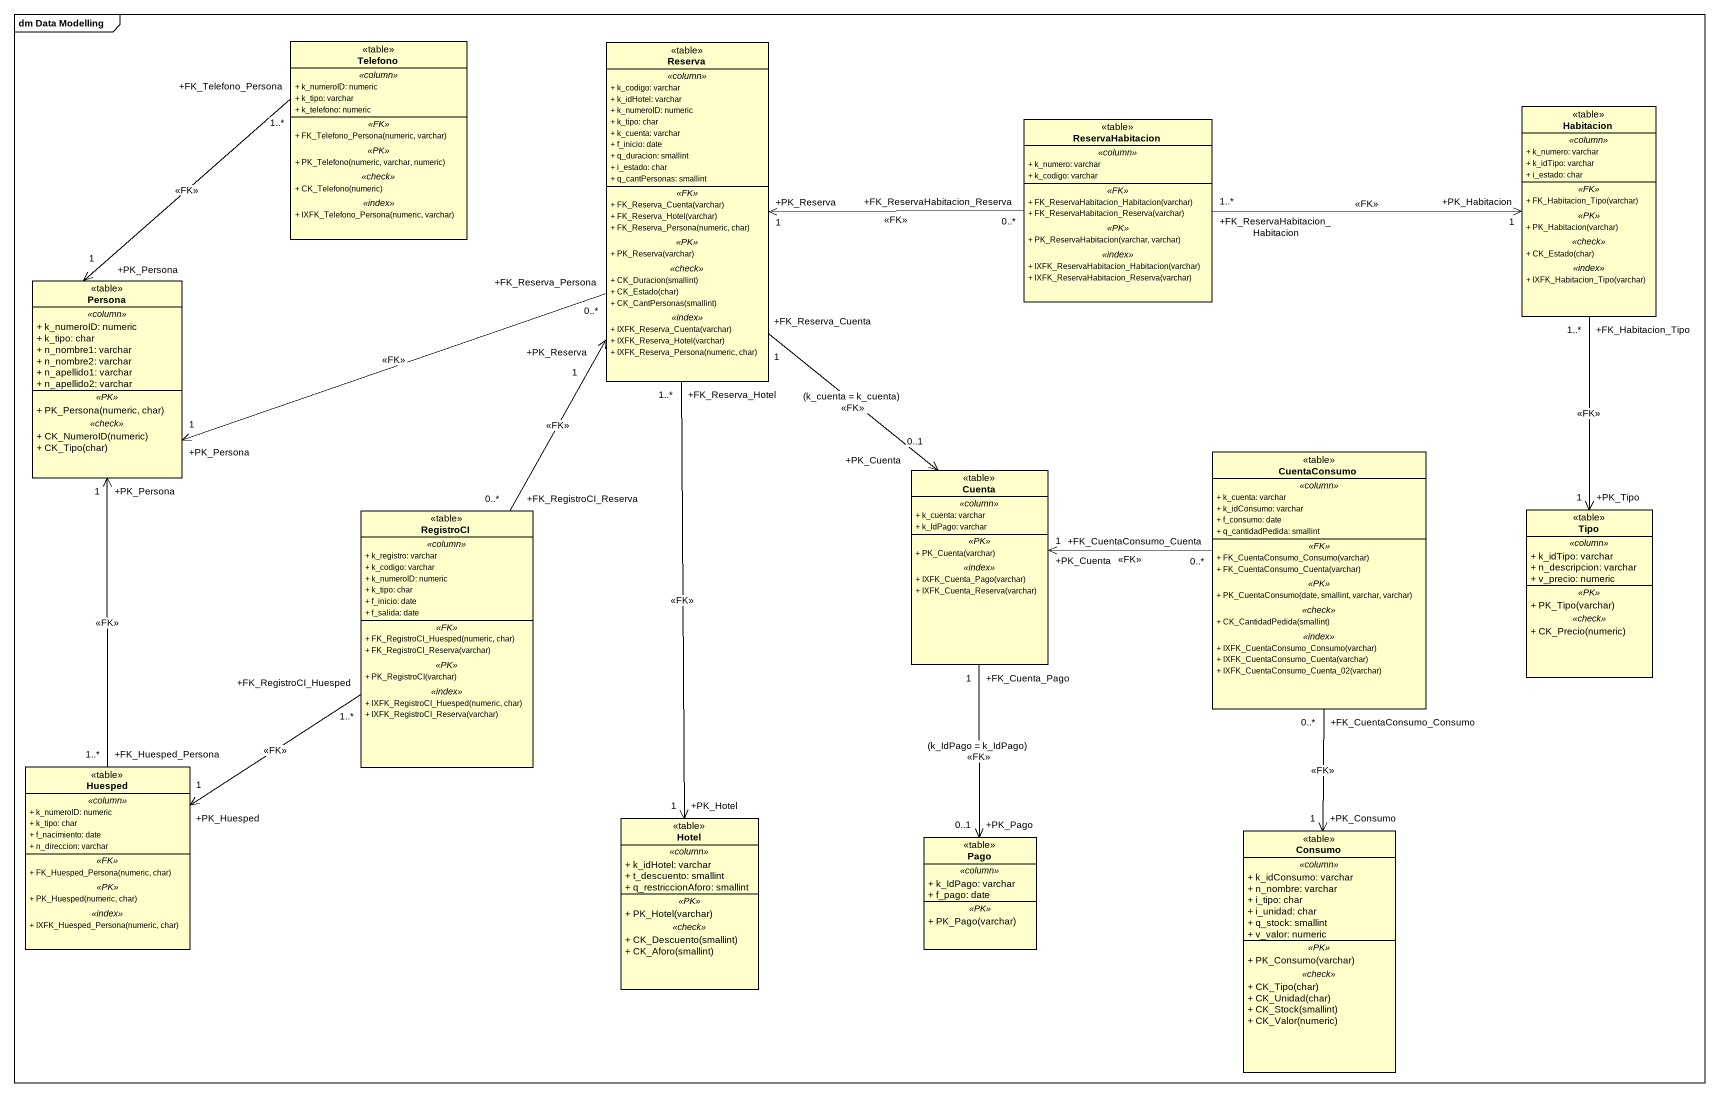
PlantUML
@startuml
mainframe dm Data Modelling
hide circle
hide empty members
skinparam classAttributeIconSize 0
class Telefono <<table>> {
  .. <<column>> ..
  + k_numeroID: numeric
  + k_tipo: varchar
  + k_telefono: numeric
  .. <<FK>> ..
  + FK_Telefono_Persona(numeric, varchar)
  .. <<PK>> ..
  + PK_Telefono(numeric, varchar, numeric)
  .. <<check>> ..
  + CK_Telefono(numeric)
  .. <<index>> ..
  + IXFK_Telefono_Persona(numeric, varchar)
}
class Reserva <<table>> {
  .. <<column>> ..
  + k_codigo: varchar
  + k_idHotel: varchar
  + k_numeroID: numeric
  + k_tipo: char
  + k_cuenta: varchar
  + f_inicio: date
  + q_duracion: smallint
  + i_estado: char
  + q_cantPersonas: smallint
  .. <<FK>> ..
  + FK_Reserva_Cuenta(varchar)
  + FK_Reserva_Hotel(varchar)
  + FK_Reserva_Persona(numeric, char)
  .. <<PK>> ..
  + PK_Reserva(varchar)
  .. <<check>> ..
  + CK_Duracion(smallint)
  + CK_Estado(char)
  + CK_CantPersonas(smallint)
  .. <<index>> ..
  + IXFK_Reserva_Cuenta(varchar)
  + IXFK_Reserva_Hotel(varchar)
  + IXFK_Reserva_Persona(numeric, char)
}
class ReservaHabitacion <<table>> {
  .. <<column>> ..
  + k_numero: varchar
  + k_codigo: varchar
  .. <<FK>> ..
  + FK_ReservaHabitacion_Habitacion(varchar)
  + FK_ReservaHabitacion_Reserva(varchar)
  .. <<PK>> ..
  + PK_ReservaHabitacion(varchar, varchar)
  .. <<index>> ..
  + IXFK_ReservaHabitacion_Habitacion(varchar)
  + IXFK_ReservaHabitacion_Reserva(varchar)
}
class Habitacion <<table>> {
  .. <<column>> ..
  + k_numero: varchar
  + k_idTipo: varchar
  + i_estado: char
  .. <<FK>> ..
  + FK_Habitacion_Tipo(varchar)
  .. <<PK>> ..
  + PK_Habitacion(varchar)
  .. <<check>> ..
  + CK_Estado(char)
  .. <<index>> ..
  + IXFK_Habitacion_Tipo(varchar)
}
class Persona <<table>> {
  .. <<column>> ..
  + k_numeroID: numeric
  + k_tipo: char
  + n_nombre1: varchar
  + n_nombre2: varchar
  + n_apellido1: varchar
  + n_apellido2: varchar
  .. <<PK>> ..
  + PK_Persona(numeric, char)
  .. <<check>> ..
  + CK_NumeroID(numeric)
  + CK_Tipo(char)
}
class Cuenta <<table>> {
  .. <<column>> ..
  + k_cuenta: varchar
  + k_IdPago: varchar
  .. <<PK>> ..
  + PK_Cuenta(varchar)
  .. <<index>> ..
  + IXFK_Cuenta_Pago(varchar)
  + IXFK_Cuenta_Reserva(varchar)
}
class CuentaConsumo <<table>> {
  .. <<column>> ..
  + k_cuenta: varchar
  + k_idConsumo: varchar
  + f_consumo: date
  + q_cantidadPedida: smallint
  .. <<FK>> ..
  + FK_CuentaConsumo_Consumo(varchar)
  + FK_CuentaConsumo_Cuenta(varchar)
  .. <<PK>> ..
  + PK_CuentaConsumo(date, smallint, varchar, varchar)
  .. <<check>> ..
  + CK_CantidadPedida(smallint)
  .. <<index>> ..
  + IXFK_CuentaConsumo_Consumo(varchar)
  + IXFK_CuentaConsumo_Cuenta(varchar)
  + IXFK_CuentaConsumo_Cuenta_02(varchar)
}
class RegistroCI <<table>> {
  .. <<column>> ..
  + k_registro: varchar
  + k_codigo: varchar
  + k_numeroID: numeric
  + k_tipo: char
  + f_inicio: date
  + f_salida: date
  .. <<FK>> ..
  + FK_RegistroCI_Huesped(numeric, char)
  + FK_RegistroCI_Reserva(varchar)
  .. <<PK>> ..
  + PK_RegistroCI(varchar)
  .. <<index>> ..
  + IXFK_RegistroCI_Huesped(numeric, char)
  + IXFK_RegistroCI_Reserva(varchar)
}
class Tipo <<table>> {
  .. <<column>> ..
  + k_idTipo: varchar
  + n_descripcion: varchar
  + v_precio: numeric
  .. <<PK>> ..
  + PK_Tipo(varchar)
  .. <<check>> ..
  + CK_Precio(numeric)
}
class Huesped <<table>> {
  .. <<column>> ..
  + k_numeroID: numeric
  + k_tipo: char
  + f_nacimiento: date
  + n_direccion: varchar
  .. <<FK>> ..
  + FK_Huesped_Persona(numeric, char)
  .. <<PK>> ..
  + PK_Huesped(numeric, char)
  .. <<index>> ..
  + IXFK_Huesped_Persona(numeric, char)
}
class Hotel <<table>> {
  .. <<column>> ..
  + k_idHotel: varchar
  + t_descuento: smallint
  + q_restriccionAforo: smallint
  .. <<PK>> ..
  + PK_Hotel(varchar)
  .. <<check>> ..
  + CK_Descuento(smallint)
  + CK_Aforo(smallint)
}
class Pago <<table>> {
  .. <<column>> ..
  + k_IdPago: varchar
  + f_pago: date
  .. <<PK>> ..
  + PK_Pago(varchar)
}
class Consumo <<table>> {
  .. <<column>> ..
  + k_idConsumo: varchar
  + n_nombre: varchar
  + i_tipo: char
  + i_unidad: char
  + q_stock: smallint
  + v_valor: numeric
  .. <<PK>> ..
  + PK_Consumo(varchar)
  .. <<check>> ..
  + CK_Tipo(char)
  + CK_Unidad(char)
  + CK_Stock(smallint)
  + CK_Valor(numeric)
}
Telefono "+FK_Telefono_Persona\n1..*" --> "+PK_Persona\n1" Persona : <<FK>>
Reserva "+FK_Reserva_Persona\n0..*" -left-> "+PK_Persona\n1" Persona : <<FK>>
Reserva "+FK_Reserva_Cuenta\n1" --> "+PK_Cuenta\n0..1" Cuenta : (k_cuenta = k_cuenta)\n<<FK>>
Reserva "+FK_Reserva_Hotel\n1..*" --> "+PK_Hotel\n1" Hotel : <<FK>>
ReservaHabitacion "+FK_ReservaHabitacion_Reserva\n0..*" -left-> "+PK_Reserva\n1" Reserva : <<FK>>
ReservaHabitacion "+FK_ReservaHabitacion_Habitacion\n1..*" -right-> "+PK_Habitacion\n1" Habitacion : <<FK>>
Habitacion "+FK_Habitacion_Tipo\n1..*" --> "+PK_Tipo\n1" Tipo : <<FK>>
Cuenta "+FK_Cuenta_Pago\n1" --> "+PK_Pago\n0..1" Pago : (k_IdPago = k_IdPago)\n<<FK>>
CuentaConsumo "+FK_CuentaConsumo_Cuenta\n0..*" -left-> "+PK_Cuenta\n1" Cuenta : <<FK>>
CuentaConsumo "+FK_CuentaConsumo_Consumo\n0..*" --> "+PK_Consumo\n1" Consumo : <<FK>>
RegistroCI "+FK_RegistroCI_Reserva\n0..*" -up-> "+PK_Reserva\n1" Reserva : <<FK>>
RegistroCI "+FK_RegistroCI_Huesped\n1..*" --> "+PK_Huesped\n1" Huesped : <<FK>>
Huesped "+FK_Huesped_Persona\n1..*" -up-> "+PK_Persona\n1" Persona : <<FK>>
@enduml
